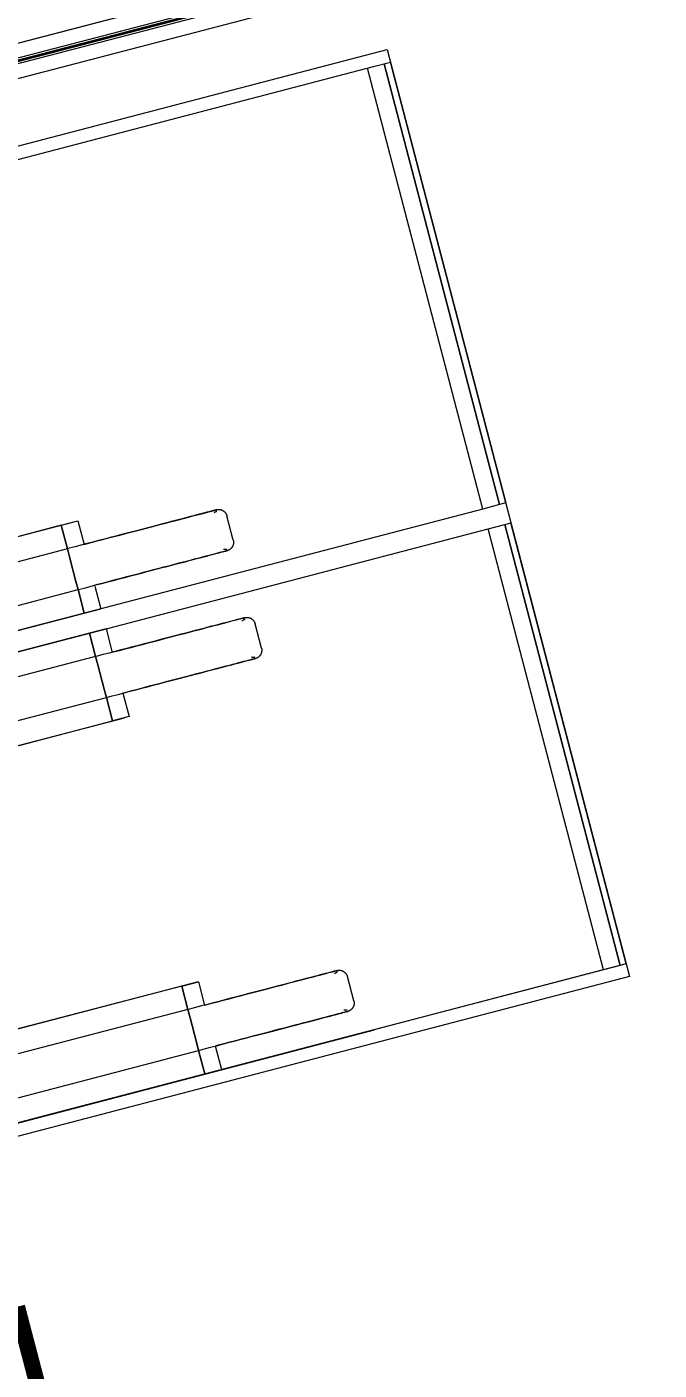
# Model space of a CAD drawing. Header units: millimetres. Extents: x -55734 to 116976, y -16290 to 119094.
# Drawn here: x 60172 to 62019, y 30909 to 34835 of the extents above; entities that cross this region are included whole.
import ezdxf

# ---------------------------------------------------------------- set-up
doc = ezdxf.new("R2010")
doc.units = ezdxf.units.MM
for name, color, linetype, lineweight in [('CHU', 181, 'Continuous', 5), ('CUA', 31, 'Continuous', 9), ('NET-THAY', 2, 'Continuous', 9), ('THIET-BI-1', 26, 'Continuous', 5)]:
    doc.layers.add(name, color=color, linetype=linetype, lineweight=lineweight)
doc.styles.add('Arial_3', font='arial_1.ttf', dxfattribs={"height": 400})

# ---------------------------------------------------------------- blocks, each defined once
blk = doc.blocks.new('escalator')
for p, q in [((11799.4, -37.8), (12949.1, -37.8)), ((12930.8, -1370), (12930.8, -38)), ((12949.1, -37.8), (13000, -37.8)), ((12981.6, -38), (12981.6, -1370)), ((12981.6, -1370), (12981.6, -38)), ((13000, -1369.8), (13000, -37.8)), ((13000, -37.8), (13000, -1369.8)), ((11727.3, -1104.5), (10924.8, -1104.5)), ((11020.8, -1104), (11762.1, -1104)), ((11727.3, -1104.5), (11727.3, -1175.3)), ((11727.3, -1175.3), (11727.3, -1104.5)), ((11727.3, -1104.5), (11777.3, -1104.5)), ((11777.3, -1104.5), (11777.3, -1175.8)), ((11727.3, -1175.3), (11019.4, -1175.3)), ((11727.3, -1175.3), (11727.3, -1200.2)), ((11727.3, -1200.2), (11727.3, -1175.3)), ((11727.3, -1200.2), (11727.3, -1273.8)), ((11727.3, -1273.8), (11727.3, -1200.2)), ((12202.3, -1273.8), (12202.3, -1200.2)), ((11727.3, -1273.8), (11727.3, -1298.8)), ((11727.3, -1298.8), (11727.3, -1273.8)), ((11019.4, -1298.8), (11727.3, -1298.8)), ((11727.3, -1298.8), (11727.3, -1369.5)), ((11727.3, -1369.5), (11727.3, -1298.8)), ((11777.3, -1301.5), (11777.3, -1369.5)), ((11762.1, -1370), (10571.6, -1370)), ((10924.8, -1369.5), (11727.3, -1369.5)), ((11727.3, -1369.5), (11777.3, -1369.5)), ((12930.8, -1370), (11762.1, -1370)), ((12981.6, -1370), (12930.8, -1370)), ((13000, -1369.8), (12981.6, -1369.8)), ((10571.6, -1430), (11762.1, -1430)), ((11727.3, -1430.5), (10924.8, -1430.5)), ((11727.3, -1430.5), (11727.3, -1501.2)), ((11727.3, -1501.2), (11727.3, -1430.5)), ((11777.3, -1430.5), (11727.3, -1430.5)), ((11762.1, -1430), (12930.8, -1430)), ((11777.3, -1430.5), (11777.3, -1501.7)), ((12930.8, -1430), (12981.6, -1430)), ((12930.8, -2762), (12930.8, -1430)), ((12981.6, -1430), (12981.6, -2762)), ((12981.6, -2762), (12981.6, -1430)), ((12981.6, -1430.2), (13000, -1430.2)), ((13000, -2762.2), (13000, -1430.2)), ((13000, -1430.2), (13000, -2762.2)), ((11727.3, -1501.2), (11019.4, -1501.2)), ((11727.3, -1501.2), (11727.3, -1526.2)), ((11727.3, -1526.2), (11727.3, -1501.2)), ((11727.3, -1526.2), (11727.3, -1599.8)), ((11727.3, -1599.8), (11727.3, -1526.2)), ((12202.3, -1599.8), (12202.3, -1526.2)), ((11727.3, -1599.8), (11727.3, -1624.7)), ((11727.3, -1624.7), (11727.3, -1599.8)), ((11019.4, -1624.7), (11727.3, -1624.7)), ((11727.3, -1624.7), (11727.3, -1695.5)), ((11727.3, -1695.5), (11727.3, -1624.7)), ((11777.3, -1624.2), (11777.3, -1695.5)), ((10924.8, -1695.5), (11727.3, -1695.5)), ((11762.1, -1696), (11020.8, -1696)), ((11777.3, -1695.5), (11727.3, -1695.5)), ((11727.3, -2496.5), (10924.8, -2496.5)), ((11020.8, -2496), (11777.3, -2496)), ((11727.3, -2496.5), (11727.3, -2567.3)), ((11727.3, -2567.3), (11727.3, -2496.5)), ((11727.3, -2496.5), (11777.3, -2496.5)), ((11777.3, -2496.5), (11777.3, -2567.8)), ((11727.3, -2567.3), (11019.4, -2567.3)), ((11727.3, -2567.3), (11727.3, -2592.2)), ((11727.3, -2592.2), (11727.3, -2567.3)), ((11727.3, -2592.2), (11727.3, -2665.8)), ((11727.3, -2665.8), (11727.3, -2592.2)), ((12202.3, -2665.8), (12202.3, -2592.2)), ((11727.3, -2665.8), (11727.3, -2690.8)), ((11727.3, -2690.8), (11727.3, -2665.8)), ((11019.4, -2690.8), (11727.3, -2690.8)), ((11727.3, -2690.8), (11727.3, -2761.5)), ((11727.3, -2761.5), (11727.3, -2690.8)), ((11777.3, -2690.3), (11777.3, -2761.5)), ((11350.3, -2762.2), (2690, -2762.2)), ((10924.8, -2761.5), (11727.3, -2761.5)), ((12930.8, -2762), (11020.8, -2762)), ((11799.4, -2762.2), (11350.3, -2762.2)), ((11727.3, -2761.5), (11777.3, -2761.5)), ((11799.4, -2762.2), (11750.3, -2762.2)), ((12949.1, -2762.2), (11799.4, -2762.2)), ((12981.6, -2762), (12930.8, -2762)), ((13000, -2762.2), (12949.1, -2762.2))]:
    blk.add_line(p, q)
at = {"flags": 128}
for points in [[(12177.4, -1175.3), (12177, -1175.3), (12175.9, -1175.3), (12174.1, -1175.3), (12171.6, -1175.3), (12168.4, -1175.3), (12164.5, -1175.3), (12159.9, -1175.3), (12154.5, -1175.3), (12148.5, -1175.3), (12141.9, -1175.3), (12134.5, -1175.3), (12126.5, -1175.3), (12117.9, -1175.3), (12108.6, -1175.3), (12098.8, -1175.3), (12088.3, -1175.3), (12077.3, -1175.3), (12065.7, -1175.3), (12053.5, -1175.3), (12040.9, -1175.3), (12027.7, -1175.3), (12014.1, -1175.3), (12000, -1175.3), (11985.5, -1175.3), (11970.5, -1175.3), (11955.2, -1175.3), (11939.5, -1175.3), (11923.4, -1175.3), (11907.1, -1175.3), (11890.4, -1175.3), (11873.5, -1175.3), (11856.4, -1175.3), (11839, -1175.3), (11821.5, -1175.3), (11803.8, -1175.3), (11786, -1175.3), (11768.2, -1175.3), (11750.2, -1175.3), (11732.2, -1175.3), (11727.3, -1175.3)], [(11777.3, -1175.3), (11781.2, -1175.3), (11799, -1175.3), (11816.8, -1175.3), (11834.3, -1175.3), (11851.7, -1175.3), (11868.9, -1175.3), (11885.9, -1175.3), (11902.6, -1175.3), (11919, -1175.3), (11935.2, -1175.3), (11951, -1175.3), (11966.4, -1175.3), (11981.5, -1175.3), (11996.1, -1175.3), (12010.3, -1175.3), (12024.1, -1175.3), (12037.4, -1175.3), (12050.2, -1175.3), (12062.5, -1175.3), (12074.2, -1175.3), (12085.4, -1175.3), (12096, -1175.3), (12106, -1175.3), (12115.5, -1175.3), (12124.3, -1175.3), (12132.4, -1175.3), (12139.9, -1175.3), (12146.8, -1175.3), (12153, -1175.3), (12158.5, -1175.3), (12163.3, -1175.3), (12167.4, -1175.3), (12170.8, -1175.3), (12173.5, -1175.3), (12175.5, -1175.3), (12176.8, -1175.3), (12177.4, -1175.3), (12177.4, -1175.3)], [(12177.4, -1175.3), (12178.4, -1175.3), (12179.4, -1175.4), (12180.4, -1175.5), (12181.4, -1175.6), (12182.3, -1175.8), (12183.3, -1176), (12184.3, -1176.2), (12185.2, -1176.5), (12186.2, -1176.9), (12187.1, -1177.2), (12188, -1177.7), (12188.9, -1178.1), (12189.8, -1178.6), (12190.6, -1179.1), (12191.5, -1179.6), (12192.3, -1180.2), (12193.1, -1180.8), (12193.8, -1181.5), (12194.6, -1182.1), (12195.3, -1182.8), (12196, -1183.6), (12196.6, -1184.3), (12197.2, -1185.1), (12197.8, -1185.9), (12198.4, -1186.8), (12198.9, -1187.6), (12199.4, -1188.5), (12199.9, -1189.4), (12200.3, -1190.3), (12200.7, -1191.2), (12201, -1192.1), (12201.3, -1193.1), (12201.6, -1194), (12201.8, -1195), (12202, -1196), (12202.1, -1197), (12202.2, -1198), (12202.3, -1199), (12202.3, -1200), (12202.3, -1200.2)], [(12177.4, -1180.3), (12176.6, -1180.3), (12175.8, -1180.3), (12175, -1180.4), (12174.2, -1180.5), (12173.4, -1180.7), (12172.6, -1180.8), (12171.9, -1181.1), (12171.1, -1181.3), (12170.3, -1181.6), (12169.6, -1181.8), (12168.9, -1182.2), (12168.2, -1182.5)], [(12168, -1291.4), (12168.7, -1291.8), (12169.4, -1292.1), (12170.1, -1292.4), (12170.9, -1292.7), (12171.7, -1292.9), (12172.4, -1293.1), (12173.2, -1293.3), (12174, -1293.5), (12174.8, -1293.6), (12175.6, -1293.7), (12176.4, -1293.7), (12177.2, -1293.8), (12177.4, -1293.8)], [(12202.3, -1273.8), (12202.3, -1274.8), (12202.3, -1275.8), (12202.2, -1276.8), (12202, -1277.8), (12201.8, -1278.8), (12201.6, -1279.7), (12201.4, -1280.7), (12201.1, -1281.7), (12200.7, -1282.6), (12200.4, -1283.5), (12200, -1284.4), (12199.5, -1285.3), (12199, -1286.2), (12198.5, -1287.1), (12198, -1287.9), (12197.4, -1288.7), (12196.8, -1289.5), (12196.2, -1290.3), (12195.5, -1291), (12194.8, -1291.7), (12194, -1292.4), (12193.3, -1293), (12192.5, -1293.7), (12191.7, -1294.3), (12190.9, -1294.8), (12190, -1295.3), (12189.1, -1295.8), (12188.3, -1296.3), (12187.4, -1296.7), (12186.4, -1297.1), (12185.5, -1297.4), (12184.5, -1297.7), (12183.6, -1298), (12182.6, -1298.2), (12181.6, -1298.4), (12180.6, -1298.6), (12179.6, -1298.7), (12178.6, -1298.7), (12177.7, -1298.8), (12177.4, -1298.8)], [(11727.3, -1298.8), (11745.3, -1298.8), (11763.3, -1298.8), (11781.2, -1298.8), (11799, -1298.8), (11816.8, -1298.8), (11834.3, -1298.8), (11851.7, -1298.8), (11868.9, -1298.8), (11885.9, -1298.8), (11902.6, -1298.8), (11919, -1298.8), (11935.2, -1298.8), (11951, -1298.8), (11966.4, -1298.8), (11981.5, -1298.8), (11996.1, -1298.8), (12010.3, -1298.8), (12024.1, -1298.8), (12037.4, -1298.8), (12050.2, -1298.8), (12062.5, -1298.8), (12074.2, -1298.8), (12085.4, -1298.8), (12096, -1298.8), (12106, -1298.8), (12115.5, -1298.8), (12124.3, -1298.8), (12132.4, -1298.8), (12139.9, -1298.8), (12146.8, -1298.8), (12153, -1298.8), (12158.5, -1298.8), (12163.3, -1298.8), (12167.4, -1298.8), (12170.8, -1298.8), (12173.5, -1298.8), (12175.5, -1298.8), (12176.8, -1298.8), (12177.4, -1298.8), (12177.4, -1298.8)], [(12177.4, -1298.8), (12177, -1298.8), (12175.9, -1298.8), (12174.1, -1298.8), (12171.6, -1298.8), (12168.4, -1298.8), (12164.5, -1298.8), (12159.9, -1298.8), (12154.5, -1298.8), (12148.5, -1298.8), (12141.9, -1298.8), (12134.5, -1298.8), (12126.5, -1298.8), (12117.9, -1298.8), (12108.6, -1298.8), (12098.8, -1298.8), (12088.3, -1298.8), (12077.3, -1298.8), (12065.7, -1298.8), (12053.5, -1298.8), (12040.9, -1298.8), (12027.7, -1298.8), (12014.1, -1298.8), (12000, -1298.8), (11985.5, -1298.8), (11970.5, -1298.8), (11955.2, -1298.8), (11939.5, -1298.8), (11923.4, -1298.8), (11907.1, -1298.8), (11890.4, -1298.8), (11873.5, -1298.8), (11856.4, -1298.8), (11839, -1298.8), (11821.5, -1298.8), (11803.8, -1298.8), (11786, -1298.8), (11777.3, -1298.8)], [(12177.4, -1501.2), (12177, -1501.2), (12175.9, -1501.2), (12174.1, -1501.2), (12171.6, -1501.2), (12168.4, -1501.2), (12164.5, -1501.2), (12159.9, -1501.2), (12154.5, -1501.2), (12148.5, -1501.2), (12141.9, -1501.2), (12134.5, -1501.2), (12126.5, -1501.2), (12117.9, -1501.2), (12108.6, -1501.2), (12098.8, -1501.2), (12088.3, -1501.2), (12077.3, -1501.2), (12065.7, -1501.2), (12053.5, -1501.2), (12040.9, -1501.2), (12027.7, -1501.2), (12014.1, -1501.2), (12000, -1501.2), (11985.5, -1501.2), (11970.5, -1501.2), (11955.2, -1501.2), (11939.5, -1501.2), (11923.4, -1501.2), (11907.1, -1501.2), (11890.4, -1501.2), (11873.5, -1501.2), (11856.4, -1501.2), (11839, -1501.2), (11821.5, -1501.2), (11803.8, -1501.2), (11786, -1501.2), (11768.2, -1501.2), (11750.2, -1501.2), (11732.2, -1501.2), (11727.3, -1501.2)], [(11777.3, -1501.2), (11781.2, -1501.2), (11799, -1501.2), (11816.8, -1501.2), (11834.3, -1501.2), (11851.7, -1501.2), (11868.9, -1501.2), (11885.9, -1501.2), (11902.6, -1501.2), (11919, -1501.2), (11935.2, -1501.2), (11951, -1501.2), (11966.4, -1501.2), (11981.5, -1501.2), (11996.1, -1501.2), (12010.3, -1501.2), (12024.1, -1501.2), (12037.4, -1501.2), (12050.2, -1501.2), (12062.5, -1501.2), (12074.2, -1501.2), (12085.4, -1501.2), (12096, -1501.2), (12106, -1501.2), (12115.5, -1501.2), (12124.3, -1501.2), (12132.4, -1501.2), (12139.9, -1501.2), (12146.8, -1501.2), (12153, -1501.2), (12158.5, -1501.2), (12163.3, -1501.2), (12167.4, -1501.2), (12170.8, -1501.2), (12173.5, -1501.2), (12175.5, -1501.2), (12176.8, -1501.2), (12177.4, -1501.2), (12177.4, -1501.2)], [(12177.4, -1506.2), (12176.6, -1506.3), (12175.8, -1506.3), (12175, -1506.4), (12174.2, -1506.5), (12173.4, -1506.6), (12172.6, -1506.8), (12171.9, -1507), (12171.1, -1507.2), (12170.3, -1507.5), (12169.6, -1507.8), (12168.9, -1508.1), (12168.2, -1508.5), (12167.5, -1508.9)], [(12177.4, -1501.2), (12178.4, -1501.3), (12179.4, -1501.3), (12180.4, -1501.4), (12181.4, -1501.6), (12182.3, -1501.7), (12183.3, -1502), (12184.3, -1502.2), (12185.2, -1502.5), (12186.2, -1502.8), (12187.1, -1503.2), (12188, -1503.6), (12188.9, -1504.1), (12189.8, -1504.5), (12190.6, -1505), (12191.5, -1505.6), (12192.3, -1506.2), (12193.1, -1506.8), (12193.8, -1507.4), (12194.6, -1508.1), (12195.3, -1508.8), (12196, -1509.5), (12196.6, -1510.3), (12197.2, -1511.1), (12197.8, -1511.9), (12198.4, -1512.7), (12198.9, -1513.6), (12199.4, -1514.4), (12199.9, -1515.3), (12200.3, -1516.2), (12200.7, -1517.2), (12201, -1518.1), (12201.3, -1519), (12201.6, -1520), (12201.8, -1521), (12202, -1522), (12202.1, -1522.9), (12202.2, -1523.9), (12202.3, -1524.9), (12202.3, -1525.9), (12202.3, -1526.2)], [(12202.3, -1599.8), (12202.3, -1600.8), (12202.3, -1601.8), (12202.2, -1602.8), (12202, -1603.8), (12201.8, -1604.8), (12201.6, -1605.7), (12201.4, -1606.7), (12201.1, -1607.6), (12200.7, -1608.6), (12200.4, -1609.5), (12200, -1610.4), (12199.5, -1611.3), (12199, -1612.2), (12198.5, -1613.1), (12198, -1613.9), (12197.4, -1614.7), (12196.8, -1615.5), (12196.1, -1616.3), (12195.5, -1617), (12194.7, -1617.7), (12194, -1618.4), (12193.3, -1619), (12192.5, -1619.6), (12191.7, -1620.2), (12190.8, -1620.8), (12190, -1621.3), (12189.1, -1621.8), (12188.2, -1622.2), (12187.3, -1622.7), (12186.4, -1623), (12185.5, -1623.4), (12184.5, -1623.7), (12183.5, -1624), (12182.6, -1624.2), (12181.6, -1624.4), (12180.6, -1624.5), (12179.6, -1624.6), (12178.6, -1624.7), (12177.6, -1624.7), (12177.4, -1624.7)], [(11727.3, -1624.7), (11745.3, -1624.7), (11763.3, -1624.7), (11781.2, -1624.7), (11799, -1624.7), (11816.8, -1624.7), (11834.3, -1624.7), (11851.7, -1624.7), (11868.9, -1624.7), (11885.9, -1624.7), (11902.6, -1624.7), (11919, -1624.7), (11935.2, -1624.7), (11951, -1624.7), (11966.4, -1624.7), (11981.5, -1624.7), (11996.1, -1624.7), (12010.3, -1624.7), (12024.1, -1624.7), (12037.4, -1624.7), (12050.2, -1624.7), (12062.5, -1624.7), (12074.2, -1624.7), (12085.4, -1624.7), (12096, -1624.7), (12106, -1624.7), (12115.5, -1624.7), (12124.3, -1624.7), (12132.4, -1624.7), (12139.9, -1624.7), (12146.8, -1624.7), (12153, -1624.7), (12158.5, -1624.7), (12163.3, -1624.7), (12167.4, -1624.7), (12170.8, -1624.7), (12173.5, -1624.7), (12175.5, -1624.7), (12176.8, -1624.7), (12177.4, -1624.7), (12177.4, -1624.7)], [(12177.4, -1624.7), (12177, -1624.7), (12175.9, -1624.7), (12174.1, -1624.7), (12171.6, -1624.7), (12168.4, -1624.7), (12164.5, -1624.7), (12159.9, -1624.7), (12154.5, -1624.7), (12148.5, -1624.7), (12141.9, -1624.7), (12134.5, -1624.7), (12126.5, -1624.7), (12117.9, -1624.7), (12108.6, -1624.7), (12098.8, -1624.7), (12088.3, -1624.7), (12077.3, -1624.7), (12065.7, -1624.7), (12053.5, -1624.7), (12040.9, -1624.7), (12027.7, -1624.7), (12014.1, -1624.7), (12000, -1624.7), (11985.5, -1624.7), (11970.5, -1624.7), (11955.2, -1624.7), (11939.5, -1624.7), (11923.4, -1624.7), (11907.1, -1624.7), (11890.4, -1624.7), (11873.5, -1624.7), (11856.4, -1624.7), (11839, -1624.7), (11821.5, -1624.7), (11803.8, -1624.7), (11786, -1624.7), (11777.3, -1624.7)], [(12168, -1617.4), (12168.7, -1617.7), (12169.4, -1618.1), (12170.1, -1618.4), (12170.9, -1618.6), (12171.7, -1618.9), (12172.4, -1619.1), (12173.2, -1619.3), (12174, -1619.4), (12174.8, -1619.6), (12175.6, -1619.6), (12176.4, -1619.7), (12177.2, -1619.7), (12177.4, -1619.7)], [(12177.4, -2567.3), (12177, -2567.3), (12175.9, -2567.3), (12174.1, -2567.3), (12171.6, -2567.3), (12168.4, -2567.3), (12164.5, -2567.3), (12159.9, -2567.3), (12154.5, -2567.3), (12148.5, -2567.3), (12141.9, -2567.3), (12134.5, -2567.3), (12126.5, -2567.3), (12117.9, -2567.3), (12108.6, -2567.3), (12098.8, -2567.3), (12088.3, -2567.3), (12077.3, -2567.3), (12065.7, -2567.3), (12053.5, -2567.3), (12040.9, -2567.3), (12027.7, -2567.3), (12014.1, -2567.3), (12000, -2567.3), (11985.5, -2567.3), (11970.5, -2567.3), (11955.2, -2567.3), (11939.5, -2567.3), (11923.4, -2567.3), (11907.1, -2567.3), (11890.4, -2567.3), (11873.5, -2567.3), (11856.4, -2567.3), (11839, -2567.3), (11821.5, -2567.3), (11803.8, -2567.3), (11786, -2567.3), (11768.2, -2567.3), (11750.2, -2567.3), (11732.2, -2567.3), (11727.3, -2567.3)], [(11777.3, -2567.3), (11781.2, -2567.3), (11799, -2567.3), (11816.8, -2567.3), (11834.3, -2567.3), (11851.7, -2567.3), (11868.9, -2567.3), (11885.9, -2567.3), (11902.6, -2567.3), (11919, -2567.3), (11935.2, -2567.3), (11951, -2567.3), (11966.4, -2567.3), (11981.5, -2567.3), (11996.1, -2567.3), (12010.3, -2567.3), (12024.1, -2567.3), (12037.4, -2567.3), (12050.2, -2567.3), (12062.5, -2567.3), (12074.2, -2567.3), (12085.4, -2567.3), (12096, -2567.3), (12106, -2567.3), (12115.5, -2567.3), (12124.3, -2567.3), (12132.4, -2567.3), (12139.9, -2567.3), (12146.8, -2567.3), (12153, -2567.3), (12158.5, -2567.3), (12163.3, -2567.3)], [(12163.3, -2567.3), (12167.4, -2567.3), (12170.8, -2567.3), (12173.5, -2567.3), (12175.5, -2567.3), (12176.8, -2567.3), (12177.4, -2567.3), (12177.4, -2567.3)], [(12177.4, -2572.3), (12176.6, -2572.3), (12175.8, -2572.3), (12175, -2572.4), (12174.2, -2572.5), (12173.4, -2572.7), (12172.6, -2572.8), (12171.9, -2573.1), (12171.1, -2573.3), (12170.3, -2573.6), (12169.6, -2573.8), (12168.9, -2574.2), (12168.2, -2574.5)], [(12177.4, -2567.3), (12178.4, -2567.3), (12179.4, -2567.4), (12180.4, -2567.5), (12181.4, -2567.6), (12182.3, -2567.8), (12183.3, -2568), (12184.3, -2568.2), (12185.2, -2568.5), (12186.2, -2568.9), (12187.1, -2569.2), (12188, -2569.7), (12188.9, -2570.1), (12189.8, -2570.6), (12190.6, -2571.1), (12191.5, -2571.6), (12192.3, -2572.2), (12193.1, -2572.8), (12193.8, -2573.5), (12194.6, -2574.1), (12195.3, -2574.8), (12196, -2575.6), (12196.6, -2576.3), (12197.2, -2577.1), (12197.8, -2577.9), (12198.4, -2578.8), (12198.9, -2579.6), (12199.4, -2580.5), (12199.9, -2581.4), (12200.3, -2582.3), (12200.7, -2583.2), (12201, -2584.1), (12201.3, -2585.1), (12201.6, -2586), (12201.8, -2587), (12202, -2588), (12202.1, -2589), (12202.2, -2590), (12202.3, -2591), (12202.3, -2592), (12202.3, -2592.2)], [(12202.3, -2665.8), (12202.3, -2666.8), (12202.3, -2667.8), (12202.2, -2668.8), (12202, -2669.8), (12201.8, -2670.8), (12201.6, -2671.7), (12201.4, -2672.7), (12201.1, -2673.7), (12200.7, -2674.6), (12200.4, -2675.5), (12200, -2676.4), (12199.5, -2677.3), (12199, -2678.2), (12198.5, -2679.1), (12198, -2679.9), (12197.4, -2680.7), (12196.8, -2681.5), (12196.2, -2682.3), (12195.5, -2683), (12194.8, -2683.7), (12194, -2684.4), (12193.3, -2685), (12192.5, -2685.7), (12191.7, -2686.3), (12190.9, -2686.8), (12190, -2687.3), (12189.1, -2687.8), (12188.3, -2688.3), (12187.4, -2688.7), (12186.4, -2689.1), (12185.5, -2689.4), (12184.5, -2689.7), (12183.6, -2690), (12182.6, -2690.2), (12181.6, -2690.4), (12180.6, -2690.6), (12179.6, -2690.7), (12178.6, -2690.7), (12177.7, -2690.8), (12177.4, -2690.8)], [(11727.3, -2690.8), (11745.3, -2690.8), (11763.3, -2690.8), (11781.2, -2690.8), (11799, -2690.8), (11816.8, -2690.8), (11834.3, -2690.8), (11851.7, -2690.8), (11868.9, -2690.8), (11885.9, -2690.8), (11902.6, -2690.8), (11919, -2690.8), (11935.2, -2690.8), (11951, -2690.8), (11966.4, -2690.8), (11981.5, -2690.8), (11996.1, -2690.8), (12010.3, -2690.8), (12024.1, -2690.8), (12037.4, -2690.8), (12050.2, -2690.8), (12062.5, -2690.8), (12074.2, -2690.8), (12085.4, -2690.8), (12096, -2690.8), (12106, -2690.8), (12115.5, -2690.8), (12124.3, -2690.8), (12132.4, -2690.8), (12139.9, -2690.8), (12146.8, -2690.8), (12153, -2690.8), (12158.5, -2690.8), (12163.3, -2690.8), (12167.4, -2690.8), (12170.8, -2690.8), (12173.5, -2690.8), (12175.5, -2690.8), (12176.8, -2690.8), (12177.4, -2690.8), (12177.4, -2690.8)], [(12177.4, -2690.8), (12177, -2690.8), (12175.9, -2690.8), (12174.1, -2690.8), (12171.6, -2690.8), (12168.4, -2690.8), (12164.5, -2690.8), (12159.9, -2690.8), (12154.5, -2690.8), (12148.5, -2690.8), (12141.9, -2690.8), (12134.5, -2690.8), (12126.5, -2690.8), (12117.9, -2690.8), (12108.6, -2690.8), (12098.8, -2690.8), (12088.3, -2690.8), (12077.3, -2690.8), (12065.7, -2690.8), (12053.5, -2690.8), (12040.9, -2690.8), (12027.7, -2690.8), (12014.1, -2690.8), (12000, -2690.8), (11985.5, -2690.8), (11970.5, -2690.8), (11955.2, -2690.8), (11939.5, -2690.8), (11923.4, -2690.8), (11907.1, -2690.8), (11890.4, -2690.8), (11873.5, -2690.8), (11856.4, -2690.8), (11839, -2690.8), (11821.5, -2690.8), (11803.8, -2690.8), (11786, -2690.8), (11777.3, -2690.8)], [(12168, -2683.4), (12168.7, -2683.8), (12169.4, -2684.1), (12170.1, -2684.4), (12170.9, -2684.7), (12171.7, -2684.9), (12172.4, -2685.1), (12173.2, -2685.3), (12174, -2685.5), (12174.8, -2685.6), (12175.6, -2685.7), (12176.4, -2685.7), (12177.2, -2685.8), (12177.4, -2685.8)]]:
    blk.add_lwpolyline(points, dxfattribs=at)
at = {"layer": 'NET-THAY', "ltscale": 0.5}
blk.add_lwpolyline([(0, 0), (13000, 0), (13000, -2800), (0, -2800)], close=True, dxfattribs=at)
blk.add_lwpolyline([(0, -2762.2), (12239.7, -2762.2)], dxfattribs=at)
blk = doc.blocks.new('*U156')
for p, q in [((17781.3, 100, 0), (50, 100, 0)), ((17768.3, 58.2, 0), (63, 58.2, 0)), ((17768.3, 41.7, 0), (63, 41.7, 0)), ((17781.3, 0, 0), (50, 0, 0))]:
    blk.add_line(p, q)
at = {"color": 1, "lineweight": 0, "ltscale": 10}
blk.add_line((56.6, 50, 0), (17774.7, 50, 0), dxfattribs=at)
blk.add_lwpolyline([(56.6, 47.5), (56.6, 52.5), (17774.7, 52.5), (17774.7, 47.5)], close=True)

msp = doc.modelspace()

# ---------------------------------------------------------------- linework, layer by layer
at = {"layer": 'CUA'}
msp.add_lwpolyline([(64469.6, 35914.6), (47201.3, 31414.9)], dxfattribs=at)

# ---------------------------------------------------------------- block references
at = {"layer": 'CUA', "extrusion": (3.41822e-09, -1.66563e-09, 1), "rotation": 194.6051495133381}
msp.add_blockref('*U156', (64456.3, 35911.2, 0), dxfattribs=at)
at = {"layer": 'THIET-BI-1', "rotation": 14.65371874512413}
msp.add_blockref('escalator', (48647, 31480), dxfattribs=at)

# ---------------------------------------------------------------- texts
at = {"layer": 'CHU', "color": 7, "insert": (51979.5, 28959.4), "char_height": 400, "width": 8782.01, "attachment_point": 1, "rotation": 14.6537, "line_spacing_factor": 0.936439, "style": 'Arial_3'}
msp.add_mtext('CÓ GIẢI PHÁP NGĂN CHÁY LAN', dxfattribs=at)

doc.saveas('drawing.dxf')
